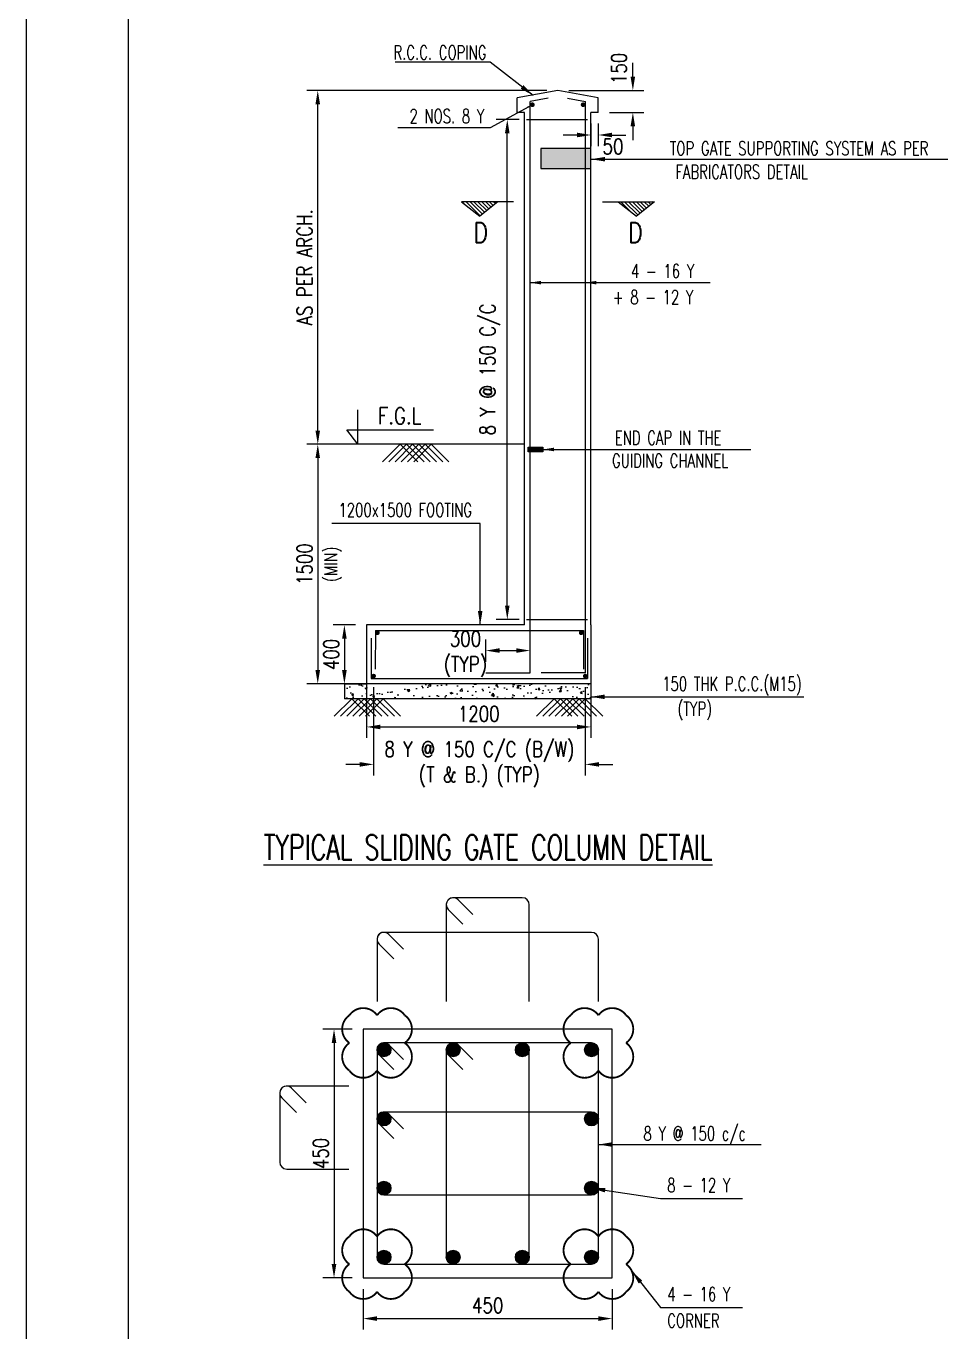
# Model space of a CAD drawing. Extents: x 345615 to 1272425, y -526289 to -156124.
# Drawn here: x 874834 to 891509, y -314134 to -290520 of the extents above; entities that cross this region are included whole.
import ezdxf
from ezdxf.enums import TextEntityAlignment as Align
from ezdxf.lldxf.tags import DXFTag

# ---------------------------------------------------------------- set-up
doc = ezdxf.new("R2010")
doc.units = 0
doc.header["$LTSCALE"] = 500
doc.header["$MEASUREMENT"] = 0
doc.header["$PDMODE"] = 35
doc.header["$PDSIZE"] = -15
doc.layers.get('DEFPOINTS').update_dxf_attribs({"color": 4})
for name, color, linetype in [('FOOTING', 4, 'Continuous'), ('NO. SECTION', 1, 'Continuous'), ('PCC', 7, 'Continuous'), ('S-CLOUD', 7, 'Continuous'), ('S-COLUMN', 1, 'Continuous'), ('S-CONCRET LINE', 4, 'Continuous'), ('S-DIM-1', 5, 'Continuous'), ('S-DIMANTION', 5, 'Continuous'), ('S-LEVEL SECTION', 3, 'Continuous'), ('S-LEVLE PLAN', 3, 'Continuous'), ('S-PCC', 9, 'Continuous'), ('S-REINFORCEMENT', 6, 'Continuous'), ('S-STIRUPS)', 3, 'Continuous'), ('S-TEXT-1', 4, 'Continuous'), ('S-TITIL', 6, 'Continuous'), ('s_TITILE', 9, 'Continuous'), ('ST', 6, 'Continuous'), ('TEXT NORMAL', 4, 'Continuous')]:
    doc.layers.add(name, color=color, linetype=linetype)
doc.styles.add('ROMANS', font='simplex.shx', dxfattribs={"width": 0.8, "height": 275, "bigfont": 'bigfont.shx'})
tags = doc.linetypes.add('HIDDEN', pattern=[0.375, 0.25, -0.125]).pattern_tags.tags
tags[6:7] = [DXFTag(74, 4), DXFTag(75, 0), DXFTag(340, '0'), DXFTag(46, 1.0), DXFTag(50, 0.0), DXFTag(44, 0.0), DXFTag(45, 0.0)]
tags[4:5] = [DXFTag(74, 4), DXFTag(75, 0), DXFTag(340, '0'), DXFTag(46, 1.0), DXFTag(50, 0.0), DXFTag(44, 0.0), DXFTag(45, 0.0)]
doc.dimstyles.new('3-100', dxfattribs={"dimtxt": 250, "dimasz": 250, "dimexe": 150, "dimexo": 60, "dimgap": 75, "dimtad": 1, "dimdec": 0, "dimlfac": 0.333333, "dimzin": 0, "dimdsep": 46, "dimtxsty": 'ROMANS', "dimcen": -300, "dimclrd": 5, "dimclre": 5, "dimclrt": 4, "dimadec": 0, "dimazin": 0, "dimtfac": 1, "dimtdec": 0, "dimtix": 1, "dimtofl": 0, "dimtmove": 2, "dimatfit": 3, "dimfxl": 0, "dimtolj": 1, "dimtzin": 0, "dimarcsym": 0})
doc.dimstyles.new('dim10', dxfattribs={"dimtxt": 250, "dimasz": 250, "dimexe": 200, "dimexo": 200, "dimgap": 100, "dimtad": 1, "dimdec": 0, "dimlfac": 0.1, "dimzin": 0, "dimdsep": 46, "dimtxsty": 'ROMANS', "dimcen": 0, "dimclrd": 5, "dimclre": 5, "dimclrt": 4, "dimadec": 0, "dimazin": 0, "dimtfac": 1, "dimtdec": 0, "dimtix": 1, "dimtofl": 0, "dimtmove": 2, "dimatfit": 3, "dimfxl": 0, "dimtolj": 1, "dimtzin": 0, "dimlwd": -1, "dimlwe": -1, "dimarcsym": 0})
doc.dimstyles.new('dim100', dxfattribs={"dimtxt": 250, "dimasz": 250, "dimexe": 200, "dimexo": 200, "dimgap": 100, "dimtad": 1, "dimdec": 0, "dimzin": 0, "dimdsep": 46, "dimtxsty": 'ROMANS', "dimcen": 0, "dimclrd": 5, "dimclre": 5, "dimclrt": 4, "dimadec": 0, "dimazin": 0, "dimtfac": 1, "dimtdec": 0, "dimtix": 1, "dimtofl": 0, "dimtmove": 2, "dimatfit": 3, "dimfxl": 0, "dimtolj": 1, "dimtzin": 0, "dimlwd": -1, "dimlwe": -1, "dimarcsym": 0})
doc.dimstyles.new('dim33.33', dxfattribs={"dimtxt": 250, "dimasz": 250, "dimexe": 200, "dimexo": 200, "dimgap": 100, "dimtad": 1, "dimdec": 0, "dimlfac": 0.333331, "dimzin": 0, "dimdsep": 46, "dimtxsty": 'ROMANS', "dimcen": 0, "dimclrd": 5, "dimclre": 5, "dimclrt": 4, "dimadec": 0, "dimazin": 0, "dimtfac": 1, "dimtdec": 0, "dimtix": 1, "dimtofl": 0, "dimtmove": 2, "dimatfit": 3, "dimfxl": 0, "dimtolj": 1, "dimtzin": 0, "dimlwd": -1, "dimlwe": -1, "dimarcsym": 0})
doc.dimstyles.new('INT1', dxfattribs={"dimtxt": 250, "dimasz": 250, "dimexe": 150, "dimexo": 60, "dimgap": 75, "dimtad": 1, "dimdec": 0, "dimzin": 0, "dimdsep": 46, "dimtxsty": 'ROMANS', "dimcen": -250, "dimclrd": 5, "dimclre": 5, "dimclrt": 4, "dimadec": 0, "dimazin": 0, "dimtfac": 1, "dimtdec": 0, "dimtix": 1, "dimtofl": 0, "dimtmove": 2, "dimatfit": 3, "dimfxl": 0, "dimtolj": 1, "dimtzin": 0, "dimarcsym": 0})

# ---------------------------------------------------------------- blocks, each defined once
blk = doc.blocks.new('*D953')
at = {"layer": 'DEFPOINTS', "color": 0, "ltscale": 0.3}
for p in [(880985, -301350), (880585, -302416), (880985, -302416)]:
    blk.add_point(p, dxfattribs=at)
at = {"layer": 'S-DIMANTION', "color": 5, "ltscale": 0.3}
for p, q in [((880785, -301350), (880385, -301350)), ((880585, -301600), (880585, -302166)), ((880785, -302416), (880385, -302416))]:
    blk.add_line(p, q, dxfattribs=at)
for points in [[(880543, -301600), (880627, -301600), (880585, -301350)], [(880543, -302166), (880627, -302166), (880585, -302416)]]:
    blk.add_solid(points, dxfattribs=at)
at = {"layer": 'S-DIMANTION', "color": 4, "ltscale": 0.3, "insert": (880348, -301883), "char_height": 275, "attachment_point": 5, "rotation": 90, "style": 'ROMANS'}
blk.add_mtext('\\A1;400', dxfattribs=at)
blk = doc.blocks.new('*D954')
at = {"layer": 'DEFPOINTS', "color": 0, "ltscale": 0.3}
for p in [(881113, -302275), (884937, -302275), (884937, -303871)]:
    blk.add_point(p, dxfattribs=at)
at = {"layer": 'S-DIMANTION', "color": 5, "ltscale": 0.3}
for p, q in [((881113, -302475), (881113, -304071)), ((884937, -302475), (884937, -304071)), ((880863, -303871), (880613, -303871)), ((885187, -303871), (885437, -303871))]:
    blk.add_line(p, q, dxfattribs=at)
for points in [[(880863, -303830), (880863, -303913), (881113, -303871)], [(885187, -303830), (885187, -303913), (884937, -303871)]]:
    blk.add_solid(points, dxfattribs=at)
at = {"layer": 'S-DIMANTION', "color": 4, "ltscale": 0.3, "insert": (883025, -303871), "char_height": 275, "attachment_point": 5, "style": 'ROMANS'}
blk.add_mtext('\\A1;{\\W0.8;8 Y @ 150 C/C (B/W)\\P{\\W0.8;(T & B.) (TYP)}}', dxfattribs=at)
blk = doc.blocks.new('*D955')
at = {"layer": 'DEFPOINTS', "color": 0, "ltscale": 0.3}
for p in [(883941, -301813), (883140, -302216), (883941, -302216)]:
    blk.add_point(p, dxfattribs=at)
at = {"layer": 'S-DIMANTION', "color": 5, "ltscale": 0.3}
for p, q in [((883140, -302016), (883140, -301613)), ((883941, -302016), (883941, -301613)), ((883390, -301813), (883691, -301813))]:
    blk.add_line(p, q, dxfattribs=at)
for points in [[(883390, -301771), (883390, -301854), (883140, -301813)], [(883691, -301771), (883691, -301854), (883941, -301813)]]:
    blk.add_solid(points, dxfattribs=at)
at = {"layer": 'S-DIMANTION', "color": 4, "ltscale": 0.3, "insert": (882773, -301875), "char_height": 275, "attachment_point": 5, "style": 'ROMANS'}
blk.add_mtext('\\A1;300\\P(TYP)', dxfattribs=at)
blk = doc.blocks.new('*D956')
at = {"layer": 'DEFPOINTS', "color": 0}
for p in [(883529, -292207), (883941, -292207), (883941, -301250)]:
    blk.add_point(p, dxfattribs=at)
at = {"layer": 'S-DIM-1', "color": 5}
for p, q in [((883741, -292207), (883329, -292207)), ((883529, -301000), (883529, -292457)), ((883741, -301250), (883329, -301250))]:
    blk.add_line(p, q, dxfattribs=at)
for points in [[(883487, -292457), (883570, -292457), (883529, -292207)], [(883487, -301000), (883570, -301000), (883529, -301250)]]:
    blk.add_solid(points, dxfattribs=at)
at = {"layer": 'S-DIM-1', "color": 4, "insert": (883219, -296728), "char_height": 275, "attachment_point": 5, "rotation": 90, "style": 'ROMANS'}
blk.add_mtext('\\A1;{\\W0.8;8 Y @ 150 C/C}', dxfattribs=at)
blk = doc.blocks.new('*D957')
at = {"layer": 'DEFPOINTS', "color": 0}
for p in [(880104, -291683), (884441, -291683), (880377, -298083)]:
    blk.add_point(p, dxfattribs=at)
at = {"layer": 'S-DIM-1', "color": 5}
for p, q in [((884241, -291683), (879904, -291683)), ((880104, -297833), (880104, -291933)), ((880177, -298083), (879904, -298083))]:
    blk.add_line(p, q, dxfattribs=at)
for points in [[(880062, -291933), (880145, -291933), (880104, -291683)], [(880062, -297833), (880145, -297833), (880104, -298083)]]:
    blk.add_solid(points, dxfattribs=at)
at = {"layer": 'S-DIM-1', "color": 4, "insert": (879866, -294883), "char_height": 275, "attachment_point": 5, "rotation": 90, "style": 'ROMANS'}
blk.add_mtext('\\A1;AS PER ARCH.', dxfattribs=at)
blk = doc.blocks.new('*D958')
at = {"layer": 'DEFPOINTS', "color": 0}
for p in [(880492, -298083), (880104, -302416), (880585, -302416)]:
    blk.add_point(p, dxfattribs=at)
at = {"layer": 'S-DIM-1', "color": 5}
for p, q in [((880292, -298083), (879904, -298083)), ((880104, -298333), (880104, -302166)), ((880385, -302416), (879904, -302416))]:
    blk.add_line(p, q, dxfattribs=at)
for points in [[(880062, -298333), (880145, -298333), (880104, -298083)], [(880062, -302166), (880145, -302166), (880104, -302416)]]:
    blk.add_solid(points, dxfattribs=at)
at = {"layer": 'S-DIM-1', "color": 4, "char_height": 275, "attachment_point": 5, "rotation": 90, "style": 'ROMANS'}
for s, insert in [('\\A1;{1500\\H0.83333x;', (879866, -300250)), ('\\A1;\\H0.83333x;(MIN)}', (880378, -300250))]:
    blk.add_mtext(s, dxfattribs=dict(at, insert=insert))
blk = doc.blocks.new('*D959')
at = {"layer": 'DEFPOINTS', "color": 0}
for p in [(885041, -292083), (885174, -292083), (885041, -292489)]:
    blk.add_point(p, dxfattribs=at)
at = {"layer": 'S-DIM-1', "color": 5}
for p, q in [((885041, -292283), (885041, -292689)), ((885174, -292283), (885174, -292689)), ((884791, -292489), (884541, -292489)), ((885424, -292489), (885674, -292489))]:
    blk.add_line(p, q, dxfattribs=at)
for points in [[(884791, -292447), (884791, -292530), (885041, -292489)], [(885424, -292447), (885424, -292530), (885174, -292489)]]:
    blk.add_solid(points, dxfattribs=at)
at = {"layer": 'S-DIM-1', "color": 4, "insert": (885439, -292696), "char_height": 275, "attachment_point": 5, "style": 'ROMANS'}
blk.add_mtext('\\A1;50', dxfattribs=at)
blk = doc.blocks.new('*D960')
at = {"layer": 'DEFPOINTS', "color": 0}
for p in [(884441, -291683), (885798, -291683), (885174, -292083)]:
    blk.add_point(p, dxfattribs=at)
at = {"layer": 'S-DIM-1', "color": 5}
for p, q in [((885798, -291433), (885798, -291183)), ((884641, -291683), (885998, -291683)), ((885374, -292083), (885998, -292083)), ((885798, -292333), (885798, -292583))]:
    blk.add_line(p, q, dxfattribs=at)
for points in [[(885756, -291433), (885839, -291433), (885798, -291683)], [(885756, -292333), (885839, -292333), (885798, -292083)]]:
    blk.add_solid(points, dxfattribs=at)
at = {"layer": 'S-DIM-1', "color": 4, "insert": (885548, -291285), "char_height": 275, "attachment_point": 5, "rotation": 90, "style": 'ROMANS'}
blk.add_mtext('\\A1;150', dxfattribs=at)
blk = doc.blocks.new('*D961')
at = {"layer": 'DEFPOINTS', "color": 0, "linetype": 'ByBlock', "ltscale": 2000}
for p in [(880985, -301350), (885041, -301350), (885041, -303194)]:
    blk.add_point(p, dxfattribs=at)
at = {"layer": 'ST', "color": 5, "linetype": 'ByBlock', "ltscale": 2000}
for p, q in [((880985, -301550), (880985, -303394)), ((885041, -301550), (885041, -303394)), ((881235, -303194), (884791, -303194))]:
    blk.add_line(p, q, dxfattribs=at)
for points in [[(881235, -303153), (881235, -303236), (880985, -303194)], [(884791, -303153), (884791, -303236), (885041, -303194)]]:
    blk.add_solid(points, dxfattribs=at)
at = {"layer": 'ST', "color": 4, "linetype": 'ByBlock', "lineweight": -2, "ltscale": 2000, "insert": (883013, -302957), "char_height": 275, "attachment_point": 5, "style": 'ROMANS'}
blk.add_mtext('\\A1;{1200}', dxfattribs=at)
blk = doc.blocks.new('*D968')
at = {"layer": 'DEFPOINTS', "color": 0}
for p in [(880925, -313159), (885425, -313159), (885425, -313894)]:
    blk.add_point(p, dxfattribs=at)
at = {"layer": 'S-DIM-1', "color": 5}
for p, q in [((880925, -313359), (880925, -314094)), ((885425, -313359), (885425, -314094)), ((881175, -313894), (885175, -313894))]:
    blk.add_line(p, q, dxfattribs=at)
for points in [[(881175, -313852), (881175, -313936), (880925, -313894)], [(885175, -313852), (885175, -313936), (885425, -313894)]]:
    blk.add_solid(points, dxfattribs=at)
at = {"layer": 'S-DIM-1', "color": 4, "insert": (883175, -313656), "char_height": 275, "attachment_point": 5, "style": 'ROMANS'}
blk.add_mtext('\\A1;450', dxfattribs=at)
blk = doc.blocks.new('*D969')
at = {"layer": 'DEFPOINTS', "color": 0}
for p in [(880925, -308659), (880398, -313159), (880925, -313159)]:
    blk.add_point(p, dxfattribs=at)
at = {"layer": 'S-DIM-1', "color": 5}
for p, q in [((880725, -308659), (880198, -308659)), ((880398, -308909), (880398, -312909)), ((880725, -313159), (880198, -313159))]:
    blk.add_line(p, q, dxfattribs=at)
for points in [[(880356, -308909), (880439, -308909), (880398, -308659)], [(880356, -312909), (880439, -312909), (880398, -313159)]]:
    blk.add_solid(points, dxfattribs=at)
at = {"layer": 'S-DIM-1', "color": 4, "insert": (880160, -310909), "char_height": 275, "attachment_point": 5, "rotation": 90, "style": 'ROMANS'}
blk.add_mtext('\\A1;450', dxfattribs=at)
blk = doc.blocks.new('zw$155A')
at = {"layer": 's_TITILE', "color": 7}
blk.add_lwpolyline([(0, 0), (88000, 0), (88000, 58000), (0, 58000)], close=True, dxfattribs=at)
at = {"layer": 's_TITILE', "color": 1}
blk.add_lwpolyline([(1300, 800), (78500, 800), (78500, 57200), (1300, 57200)], close=True, dxfattribs=at)

msp = doc.modelspace()

# ---------------------------------------------------------------- hatches: boundary and pattern name
at = {"ltscale": 100}
h = msp.add_hatch(color=8, dxfattribs=at)
h.dxf.hatch_style = 1
h.paths.add_polyline_path([(885040.547, -292733.588), (884133.88, -292733.588), (884133.88, -293090.921), (885040.547, -293090.921)])
h = msp.add_hatch(color=8, dxfattribs=at)
h.dxf.hatch_style = 1
h.paths.add_polyline_path([(884173.88, -298136.254), (883907.213, -298136.254), (883907.213, -298216.254), (884173.88, -298216.254)])
at = {"layer": 'NO. SECTION', "ltscale": 5}
h = msp.add_hatch(dxfattribs=at)
h.set_pattern_fill('ANSI31', color=256, scale=400, angle=90, style=0)
h.set_pattern_definition([(135, (233597.79, -179081.537), (-35.355339, -35.355339), [])])
h.paths.add_polyline_path([(882703.246, -293695.791), (883030.27, -293957.222), (883357.294, -293695.791)])
h = msp.add_hatch(dxfattribs=at)
h.set_pattern_fill('ANSI31', color=256, scale=400, angle=90, style=0)
h.set_pattern_definition([(135, (233350.573, -179081.537), (-35.355339, -35.355339), [])])
h.paths.add_polyline_path([(885534.29, -293695.791), (885861.314, -293957.222), (886188.338, -293695.791)])
at = {"layer": 'PCC', "linetype": 'HIDDEN'}
h = msp.add_hatch(dxfattribs=at)
h.set_pattern_fill('AR-CONC', color=9, scale=53.333333, style=0)
h.set_pattern_definition([(50, (587457.34, -277751), (382.53876, -33.4678), [40, -440]), (355, (587457.34, -277751), (-74.0007, 401.16914), [32, -352]), (100.4514, (587489.22, -277753.8), (308.53834, 367.7011), [33.99477, -373.94246]), (46.1842, (587457.34, -277644.33), (569.1952, -88.2768), [60, -660]), (96.6356, (587504.8, -277651.7), (498.4868, 519.5295), [50.9922, -560.9136]), (351.1842, (587457.34, -277644.33), (498.4864, 519.5299), [48, -528]), (21, (587510.68, -277671), (318.35043, -214.73008), [40, -440]), (326, (587510.68, -277671), (129.7682, 386.7467), [32, -352]), (71.4514, (587537.2, -277688.9), (448.11874, 172.01626), [33.99477, -373.94246]), (37.5, (587457.34, -277751), (6.485256, 177.54339), [0, -347.73333, 0, -357.33333, 0, -353.33333]), (7.5, (587457.34, -277751), (140.30375, 210.35291), [0, -203.73333, 0, -339.73333, 0, -134.66667]), (327.5, (587338.41, -277751), (284.7053, -12.029265), [0, -133.33333, 0, -416, 0, -552]), (317.5, (587285.08, -277751), (311.03262, 53.38932), [0, -173.33333, 0, -276.26667, 0, -392])])
h.paths.add_polyline_path([(880585.084, -302682.921), (880585.084, -302416.254), (885040.547, -302416.254), (885040.547, -302682.921)])

# ---------------------------------------------------------------- linework, layer by layer
at = {"color": 8, "ltscale": 100}
for points in [[(885040.547, -292735.309), (884133.88, -292735.309), (884133.88, -293092.643), (885040.547, -293092.643)], [(883907.213, -298136.254), (884173.88, -298136.254), (884173.88, -298216.254), (883907.213, -298216.254)]]:
    msp.add_lwpolyline(points, close=True, dxfattribs=at)
at = {"layer": 'FOOTING', "color": 4, "linetype": 'Continuous'}
for p, q in [((884440.547, -291682.921), (883707.213, -291816.254)), ((883707.213, -292082.921), (883707.213, -291816.254)), ((885173.88, -291816.254), (884440.547, -291682.921)), ((885173.88, -292082.921), (885173.88, -291816.254)), ((883840.547, -292082.921), (883707.213, -292082.921)), ((883840.547, -301349.588), (883840.547, -292082.921)), ((885040.547, -301349.588), (885040.547, -292082.921)), ((885173.88, -292082.921), (885040.547, -292082.921)), ((880985.084, -301349.588), (880985.084, -302416.254)), ((883840.547, -301349.588), (880985.084, -301349.588)), ((885040.547, -301349.588), (885040.547, -302416.254)), ((885040.547, -302416.254), (885040.547, -302682.921))]:
    msp.add_line(p, q, dxfattribs=at)
at = {"layer": 'NO. SECTION', "ltscale": 5}
for p, q in [((882703.246, -293695.791), (883030.27, -293957.222)), ((883641.899, -293695.791), (882703.246, -293695.791)), ((883357.294, -293695.791), (883030.27, -293957.222)), ((885249.686, -293695.791), (886188.338, -293695.791)), ((885534.29, -293695.791), (885861.314, -293957.222)), ((886188.338, -293695.791), (885861.314, -293957.222))]:
    msp.add_line(p, q, dxfattribs=at)
at = {"layer": 'S-CLOUD', "const_width": 33.333, "elevation": -1.111}
for points in [[(881675.322, -308408.77, 0.52056705), (881175.322, -308408.77, 0.52056705), (880675.324, -308408.772, 0.52056705), (880675.324, -308908.772, 0.52056705), (880675.337, -309408.758, 0.52056705), (881175.337, -309408.758, 0.52056705), (881675.322, -309408.744, 0.52056705), (881675.322, -308908.744, 0.52056705)], [(884675.325, -308408.77, -0.52056705), (885175.325, -308408.77, -0.52056705), (885675.324, -308408.772, -0.52056705), (885675.324, -308908.772, -0.52056705), (885675.311, -309408.758, -0.52056705), (885175.311, -309408.758, -0.52056705), (884675.325, -309408.744, -0.52056705), (884675.325, -308908.744, -0.52056705)], [(881675.322, -313408.77, -0.52056705), (881175.322, -313408.77, -0.52056705), (880675.324, -313408.769, -0.52056705), (880675.324, -312908.769, -0.52056705), (880675.337, -312408.782, -0.52056705), (881175.337, -312408.782, -0.52056705), (881675.322, -312408.797, -0.52056705), (881675.322, -312908.797, -0.52056705)], [(884675.325, -313408.77, 0.52056705), (885175.325, -313408.77, 0.52056705), (885675.324, -313408.769, 0.52056705), (885675.324, -312908.769, 0.52056705), (885675.311, -312408.782, 0.52056705), (885175.311, -312408.782, 0.52056705), (884675.325, -312408.797, 0.52056705), (884675.325, -312908.797, 0.52056705)]]:
    msp.add_lwpolyline(points, format="xyb", close=True, dxfattribs=at)
at = {"layer": 'S-COLUMN', "color": 4, "ltscale": 5, "elevation": -49.654}
msp.add_lwpolyline([(880925.324, -308658.77), (880925.324, -313158.77), (885425.324, -313158.77), (885425.324, -308658.77)], close=True, dxfattribs=at)
at = {"layer": 'S-CONCRET LINE', "color": 4, "linetype": 'Continuous'}
for p, q in [((885040.547, -302416.254), (880585.084, -302416.254)), ((880585.084, -302416.254), (880585.084, -302682.921)), ((885040.547, -302682.921), (880585.084, -302682.921))]:
    msp.add_line(p, q, dxfattribs=at)
at = {"layer": 'S-CONCRET LINE', "linetype": 'ByBlock', "lineweight": -2}
msp.add_lwpolyline([(880585.084, -302416.254), (880985.084, -302416.254)], dxfattribs=at)
at = {"layer": 'S-LEVLE PLAN'}
for p, q in [((880826.013, -298082.921), (880826.013, -297461.169)), ((880630.464, -297823.628), (882195.758, -297823.628)), ((880826.013, -298082.921), (880630.464, -297823.628)), ((883840.547, -298082.921), (880159.215, -298082.921))]:
    msp.add_line(p, q, dxfattribs=at)
at = {"layer": 'S-PCC'}
for points in [[(881275.232, -298401.119), (881593.43, -298082.921), (881911.628, -298401.119)], [(881387.732, -298401.119), (881705.93, -298082.921), (882024.128, -298401.119)], [(881500.232, -298401.119), (881818.43, -298082.921), (882136.628, -298401.119)], [(881612.732, -298401.119), (881930.93, -298082.921), (882249.128, -298401.119)], [(881725.232, -298401.119), (882043.43, -298082.921), (882361.628, -298401.119)], [(881837.732, -298401.119), (882155.93, -298082.921), (882474.128, -298401.119)], [(881038.578, -303001.119), (880720.38, -302682.921), (880402.182, -303001.119)], [(881151.078, -303001.119), (880832.88, -302682.921), (880514.682, -303001.119)], [(881263.578, -303001.119), (880945.38, -302682.921), (880627.182, -303001.119)], [(881376.078, -303001.119), (881057.88, -302682.921), (880739.682, -303001.119)], [(881488.578, -303001.119), (881170.38, -302682.921), (880852.182, -303001.119)], [(881601.078, -303001.119), (881282.88, -302682.921), (880964.682, -303001.119)], [(884056.794, -303001.119), (884374.993, -302682.921), (884693.191, -303001.119)], [(884169.294, -303001.119), (884487.493, -302682.921), (884805.691, -303001.119)], [(884281.794, -303001.119), (884599.993, -302682.921), (884918.191, -303001.119)], [(884394.294, -303001.119), (884712.493, -302682.921), (885030.691, -303001.119)], [(884506.794, -303001.119), (884824.993, -302682.921), (885143.191, -303001.119)], [(884619.294, -303001.119), (884937.493, -302682.921), (885255.691, -303001.119)]]:
    msp.add_lwpolyline(points, dxfattribs=at)
at = {"layer": 'S-REINFORCEMENT', "linetype": 'Continuous'}
for p, q in [((884264.665, -291820.078), (883940.547, -291884.901)), ((884616.428, -291820.078), (884940.547, -291884.901)), ((883940.547, -302216.254), (883940.547, -291884.901)), ((884940.547, -302216.254), (884940.547, -291884.901)), ((881144.407, -301449.588), (881144.099, -302150.024)), ((881144.407, -301449.588), (884906.429, -301449.588)), ((884906.429, -301449.588), (884906.737, -302150.024)), ((881071.635, -301590.958), (881071.635, -302316.254)), ((884979.201, -301590.958), (884979.201, -302316.254)), ((883140.547, -302216.254), (883940.547, -302216.254)), ((884940.547, -302216.254), (884140.547, -302216.254)), ((881071.635, -302316.254), (884979.201, -302316.254))]:
    msp.add_line(p, q, dxfattribs=at)
at = {"layer": 'S-REINFORCEMENT', "color": 6, "const_width": 41.625}
for points in [[(884003.109, -291941.213, -1), (883961.401, -291941.213, -1)], [(884877.984, -291941.588, 1), (884919.692, -291941.588, 1)], [(881202.455, -301490.995, -1), (881160.747, -301490.995, -1)], [(884885.575, -301491.296, -1), (884843.866, -301491.296, -1)], [(881134.198, -302274.546, -1), (881092.489, -302274.546, -1)], [(884916.638, -302274.546, 1), (884958.347, -302274.546, 1)]]:
    msp.add_lwpolyline(points, format="xyb", close=True, dxfattribs=at)
at = {"layer": 'S-REINFORCEMENT', "color": 8, "const_width": 125, "elevation": -49.654}
for points in [[(881300.322, -308971.258, -1), (881300.322, -309096.258, -1)], [(882550.323, -308971.258, 1), (882550.323, -309096.258, 1)], [(883800.324, -308971.258, 1), (883800.324, -309096.258, 1)], [(885050.325, -308971.258, 1), (885050.325, -309096.258, 1)], [(881300.322, -310346.266, 1), (881300.322, -310221.266, 1)], [(885050.325, -310346.266, -1), (885050.325, -310221.266, -1)], [(881300.322, -311596.274, 1), (881300.322, -311471.274, 1)], [(885050.325, -311596.274, -1), (885050.325, -311471.274, -1)], [(881300.322, -312846.282, 1), (881300.322, -312721.282, 1)], [(882550.323, -312846.282, -1), (882550.323, -312721.282, -1)], [(883800.324, -312846.282, -1), (883800.324, -312721.282, -1)], [(885050.325, -312846.282, -1), (885050.325, -312721.282, -1)]]:
    msp.add_lwpolyline(points, format="xyb", close=True, dxfattribs=at)
at = {"layer": 'S-REINFORCEMENT', "color": 8}
for centre in [(881300.322, -309033.758, -49.654), (882550.323, -309033.758, -49.654), (883800.324, -309033.758, -49.654), (885050.325, -309033.758, -49.654), (881300.322, -310283.766, -49.654), (885050.325, -310283.766, -49.654), (881300.322, -311533.774, -49.654), (885050.325, -311533.774, -49.654), (881300.322, -312783.782, -49.654), (882550.323, -312783.782, -49.654), (883800.324, -312783.782, -49.654), (885050.325, -312783.782, -49.654)]:
    msp.add_circle(centre, 125, dxfattribs=at)
at = {"layer": 'S-STIRUPS)', "linetype": 'ByBlock', "lineweight": -2, "ltscale": 20}
for p, q in [((883875.904, -292207.021), (884981.069, -292207.021)), ((883875.904, -301249.588), (884981.069, -301249.588))]:
    msp.add_line(p, q, dxfattribs=at)
at = {"layer": 'S-STIRUPS)', "color": 8, "elevation": -49.654}
for points in [[(883925.324, -308158.77), (883925.324, -306408.771, 0.414213562), (883800.324, -306283.771), (882550.325, -306283.77, 0.668179418), (882461.933, -306497.155), (882727.1, -306762.324)], [(882903.877, -306585.548), (882638.711, -306320.379, 0.668179418), (882425.324, -306408.77), (882425.324, -308158.77)], [(885175.324, -308158.77), (885175.325, -307033.771, 0.414213562), (885050.325, -306908.771), (881300.325, -306908.77, 0.668179418), (881211.933, -307122.156), (881477.099, -307387.324)], [(881653.877, -307210.549), (881388.71, -306945.38, 0.668179418), (881175.324, -307033.77), (881175.324, -308158.77)], [(881653.877, -309210.537), (881388.71, -308945.369, 0.668179418), (881175.324, -309033.759), (881175.323, -312783.781, 0.414213562), (881300.323, -312908.781), (885050.324, -312908.781, 0.414213562), (885175.324, -312783.781), (885175.325, -309033.76, 0.414213562), (885050.325, -308908.76), (881300.325, -308908.759, 0.668179418), (881211.933, -309122.145), (881477.099, -309387.313)], [(882903.877, -309210.537), (882638.711, -308945.369, 0.668179418), (882425.325, -309033.759), (882425.324, -312783.781, 0.414213562), (882550.324, -312908.781), (883800.324, -312908.782, 0.414213562), (883925.324, -312783.782), (883925.324, -309033.761, 0.414213562), (883800.324, -308908.761), (882550.326, -308908.759, 0.668179418), (882461.933, -309122.145), (882727.1, -309387.313)], [(879895.733, -309990.804), (879630.566, -309725.635, 0.668179418), (879417.18, -309814.026), (879417.178, -311064.033, 0.414213562), (879542.178, -311189.033), (880667.179, -311189.035)], [(880667.179, -309689.027), (879542.181, -309689.026, 0.668179418), (879453.789, -309902.411), (879718.955, -310167.58)], [(881653.877, -310460.545), (881388.71, -310195.377, 0.668179418), (881175.324, -310283.767), (881175.322, -311533.774, 0.414213562), (881300.322, -311658.774), (885050.32, -311658.776, 0.414213562), (885175.32, -311533.776), (885175.321, -310283.768, 0.414213562), (885050.321, -310158.768), (881300.325, -310158.767, 0.668179418), (881211.933, -310372.153), (881477.099, -310637.321)]]:
    msp.add_lwpolyline(points, format="xyb", dxfattribs=at)

# ---------------------------------------------------------------- block references
at = {"xscale": 1.420454545454545, "yscale": 1.420454545454545, "zscale": 1.420454545454545}
msp.add_blockref('zw$155A', (874833.83, -348663.35), dxfattribs=at)

# ---------------------------------------------------------------- texts
at = {"layer": 'NO. SECTION', "style": 'ROMANS', "width": 0.8}
for p in [(883049.647, -294253.503), (885841.937, -294253.503)]:
    msp.add_text('D', height=366.667, dxfattribs=at).set_placement(p, align=Align.MIDDLE_CENTER)
at = {"layer": 'S-LEVEL SECTION', "linetype": 'ByBlock', "lineweight": -2, "style": 'ROMANS', "width": 0.8}
msp.add_text('F.G.L', height=300, dxfattribs=at).set_placement((881584.268, -297719.199, -143.986), align=Align.CENTER)
at = {"layer": 'S-TEXT-1', "style": 'ROMANS', "width": 0.7}
for s, p in [('4 - 16 Y', (886335.167, -295074.059, -143.986)), ('+ 8 - 12 Y', (886164.167, -295547.059, -143.986))]:
    msp.add_text(s, height=250, dxfattribs=at).set_placement(p, align=Align.CENTER)
msp.add_text('1200x1500 FOOTING', height=250, dxfattribs=at).set_placement((881685.628, -299269.986), align=Align.MIDDLE_CENTER)
for s, p in [('8 Y @ 150 c/c', (885988.337, -310545.943, -49.654)), ('8 - 12 Y', (886419.961, -311480.927, -5.642)), ('4 - 16 Y', (886419.961, -313452.206, -5.642)), ('CORNER', (886419.961, -313932.206, -5.642))]:
    msp.add_text(s, height=250, dxfattribs=at).set_placement(p, align=Align.MIDDLE_LEFT)
at = {"layer": 'S-TITIL', "color": 6, "style": 'ROMANS', "width": 0.7}
msp.add_text('%%UTYPICAL SLIDING GATE COLUMN DETAIL', height=450, dxfattribs=at).set_placement((883181.843, -305370.469), align=Align.MIDDLE_CENTER)
at = {"layer": 'TEXT NORMAL', "style": 'ROMANS', "width": 0.7}
for s, p in [('R.C.C. COPING', (882312.952, -291122.657, -143.986)), ('2 NOS. 8 Y', (882436.888, -292273.779, -143.986)), ('TOP GATE SUPPORTING SYSTEM AS PER', (888801.376, -292856.007, -143.986)), ('FABRICATORS DETAIL', (887763.564, -293279.264, -143.986)), ('END CAP IN THE', (886435.841, -298091.002, -143.986)), ('GUIDING CHANNEL', (886471.593, -298503.909, -143.986))]:
    msp.add_text(s, height=250, dxfattribs=at).set_placement(p, align=Align.CENTER)
for s, p in [('150 THK P.C.C.(M15)', (886328.098, -302539.227)), ('(TYP)', (886604.177, -302990.3))]:
    msp.add_text(s, height=250, dxfattribs=at).set_placement(p)

# ---------------------------------------------------------------- dimensions: what is measured, and where the dimension line sits
at = {"layer": 'S-DIM-1'}
dim = msp.add_linear_dim(base=(885797.797, -291682.921), p1=(885173.88, -292082.921), p2=(884440.547, -291682.921), angle=90, text='150', dimstyle='dim33.33', dxfattribs=at)
dim.commit()
dim.dimension.update_dxf_attribs({"geometry": '*D960', "text_midpoint": (885547.797, -291284.658), "dimtype": 160})
for base, p1, p2, text, picture, middle in [((880103.694, -291682.921), (880376.877, -298082.921), (884440.547, -291682.921), 'AS PER ARCH.', '*D957', (879866.194, -294882.921)), ((883528.647, -292207.021), (883940.547, -301249.588), (883940.547, -292207.021), '{\\W0.8;8 Y @ 150 C/C}', '*D956', (883219.123, -296728.304))]:
    dim = msp.add_linear_dim(base=base, p1=p1, p2=p2, angle=90, text=text, dimstyle='dim33.33', dxfattribs=at)
    dim.commit()
    dim.dimension.update_dxf_attribs({"geometry": picture, "text_midpoint": middle})
dim = msp.add_linear_dim(base=(885040.547, -292488.658), p1=(885173.88, -292082.921), p2=(885040.547, -292082.921), text='50', dimstyle='dim33.33', dxfattribs=at)
dim.commit()
dim.dimension.update_dxf_attribs({"geometry": '*D959', "text_midpoint": (885438.587, -292696.158), "dimtype": 160})
dim = msp.add_linear_dim(base=(880103.694, -302416.254), p1=(880492.085, -298082.921), p2=(880585.084, -302416.254), angle=90, text='{1500\\H0.83333x;\\X\\H0.83333x;(MIN)}', dimstyle='dim33.33', override={"dimtxsty": 'ROMANS'}, dxfattribs=at)
dim.commit()
dim.dimension.update_dxf_attribs({"geometry": '*D958', "text_midpoint": (880103.694, -300249.588)})
for base, p1, p2, angle, picture, middle in [((880397.575, -313158.77, -49.654), (880925.324, -308658.77, -49.654), (880925.324, -313158.77, -49.654), 90, '*D969', (880160.075, -310908.77, -49.654)), ((885425.324, -313893.859, -49.654), (880925.324, -313158.77, -49.654), (885425.324, -313158.77, -49.654), 180, '*D968', (883175.324, -313656.359, -49.654))]:
    dim = msp.add_linear_dim(base=base, p1=p1, p2=p2, angle=angle, dimstyle='dim10', dxfattribs=at)
    dim.commit()
    dim.dimension.update_dxf_attribs({"geometry": picture, "text_midpoint": middle})
at = {"layer": 'S-DIMANTION', "ltscale": 0.3}
dim = msp.add_linear_dim(base=(880585.084, -302416.254), p1=(880985.084, -301349.588), p2=(880985.084, -302416.254), angle=90, text='400', dimstyle='dim33.33', dxfattribs=at)
dim.commit()
dim.dimension.update_dxf_attribs({"geometry": '*D953', "text_midpoint": (880347.584, -301882.921)})
for base, p1, p2, text, picture, middle in [((883940.547, -301812.644), (883139.747, -302216.254), (883940.547, -302216.254), '300\\P(TYP)', '*D955', (882773.02, -301875.158)), ((884937.493, -303871.476), (881113.343, -302274.546), (884937.493, -302274.546), '{\\W0.8;8 Y @ 150 C/C (B/W)\\X{\\W0.8;(T & B.) (TYP)}}', '*D954', (883025.418, -303871.476))]:
    dim = msp.add_linear_dim(base=base, p1=p1, p2=p2, text=text, dimstyle='dim33.33', dxfattribs=at)
    dim.commit()
    dim.dimension.update_dxf_attribs({"geometry": picture, "text_midpoint": middle, "dimtype": 160})
at = {"layer": 'ST', "linetype": 'ByBlock', "lineweight": -2, "ltscale": 2000}
dim = msp.add_linear_dim(base=(885040.547, -303194.366), p1=(880985.084, -301349.588), p2=(885040.547, -301349.588), text='{1200}', dimstyle='dim100', dxfattribs=at)
dim.commit()
dim.dimension.update_dxf_attribs({"geometry": '*D961', "text_midpoint": (883012.815, -302956.866)})

# ---------------------------------------------------------------- leaders
at = {"layer": 'S-CONCRET LINE', "linetype": 'ByBlock', "lineweight": -2, "ltscale": 20}
for points, override in [([(885042.918, -292926.878), (891491.264, -292926.878)], {"dimgap": 100, "dimtad": 0}), ([(884173.88, -298176.254), (887929.38, -298176.254)], {"dimasz": 200, "dimgap": 100, "dimtad": 0}), ([(883038.804, -301349.588), (883038.804, -299513.601), (880356.52, -299513.601)], {"dimgap": 100, "dimtad": 0})]:
    msp.add_leader(points, dimstyle='dim100', override=override, dxfattribs=at)
at = {"layer": 'S-DIM-1'}
msp.add_leader([(885175.324, -310745.943, -49.654), (888116.895, -310745.943, -49.654)], dimstyle='dim100', override={"dimtad": 0}, dxfattribs=at)
for points in [[(885050.325, -311533.774, 15.07), (886299.961, -311720.927, 15.07), (887782.233, -311720.927, 15.07)], [(885780.961, -313038.961, 15.07), (886299.961, -313692.206, 15.07), (887782.233, -313692.206, 15.07)]]:
    msp.add_leader(points, dimstyle='dim10', dxfattribs=at)
at = {"layer": 'S-DIMANTION'}
for points, override in [([(883994.16, -291772.198), (883219.602, -291172.87), (881504.841, -291172.87)], {"dimlfac": 0.25}), ([(883982.255, -291941.213), (883219.602, -292359.031), (881552.739, -292359.031)], {"dimasz": 100, "dimgap": 200, "dimlfac": 0.25}), ([(883940.547, -295159.311), (885219.792, -295159.311)], {"dimasz": 200, "dimlfac": 0.25}), ([(884940.547, -295159.311), (887192.38, -295159.311)], {"dimasz": 200, "dimlfac": 0.25})]:
    msp.add_leader(points, dimstyle='INT1', override=override, dxfattribs=at)
at = {"layer": 'S-DIMANTION', "linetype": 'ByBlock', "lineweight": -2, "ltscale": 20}
msp.add_leader([(885038.149, -302649.397), (888889.445, -302649.397)], dimstyle='3-100', override={"dimtad": 0}, dxfattribs=at)

doc.saveas('drawing.dxf')
